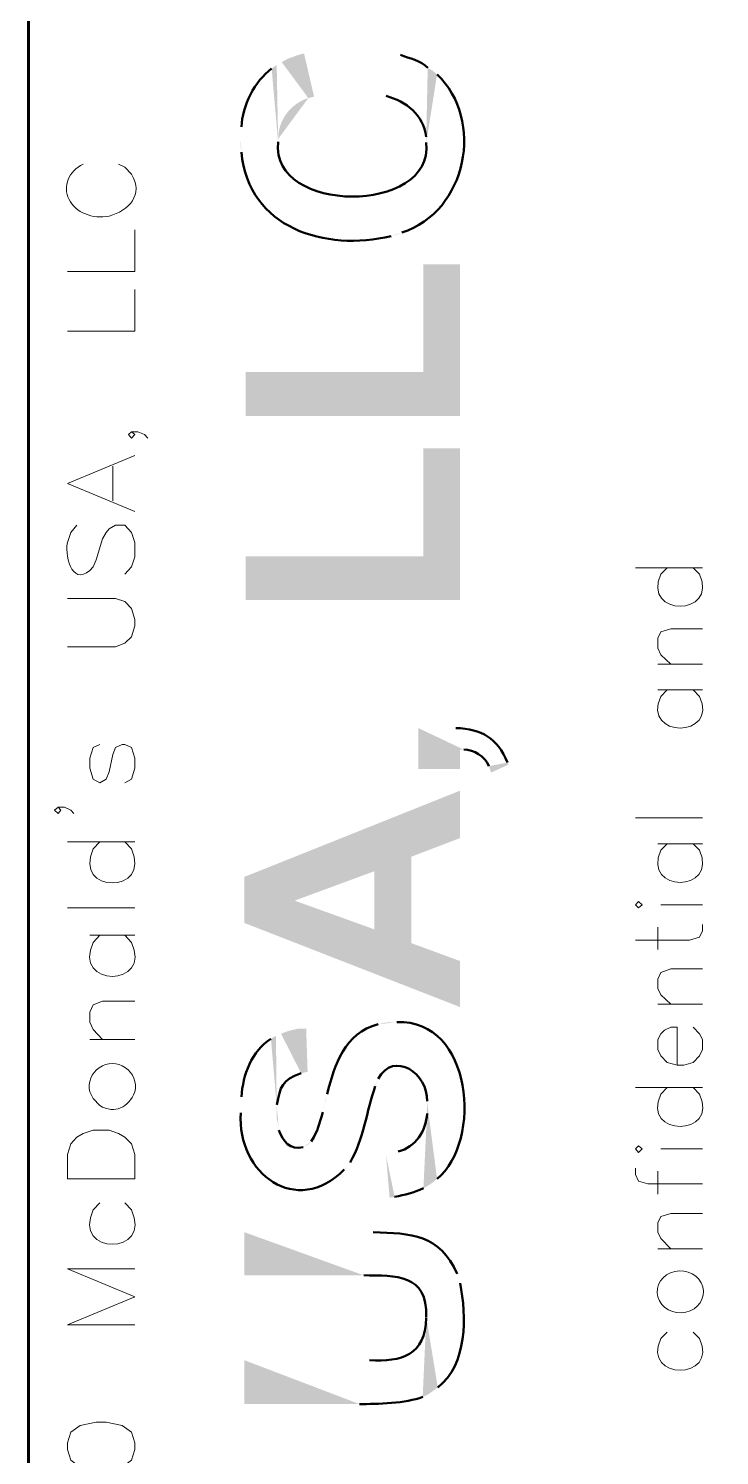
# Model space of a CAD drawing. Header units: inches. Extents: x 5 to 516, y -193 to 129.
# Drawn here: x 113.913 to 114.981, y -180.012 to -177.807 of the extents above; entities that cross this region are included whole.
import ezdxf

# ---------------------------------------------------------------- set-up
doc = ezdxf.new("R2010")
doc.units = ezdxf.units.IN
doc.header["$MEASUREMENT"] = 0
doc.layers.add('PDF8_Geometry', color=7, linetype='Continuous')
doc.layers.add('PDF8_Solid Fills', color=7, linetype='Continuous')

msp = doc.modelspace()

# ---------------------------------------------------------------- hatches: boundary and pattern name
at = {"layer": 'PDF8_Solid Fills', "transparency": 33554559}
h = msp.add_hatch(color=256, dxfattribs=at)
h.paths.add_polyline_path([(114.2966292, -177.8635607), (114.2988514, -177.9824496), (114.2988514, -177.9780051)], flags=0)
h.paths.add_polyline_path([(114.3455181, -177.9146718, 0.327164965), (114.2988514, -177.9780051)], flags=0)
h.paths.add_polyline_path([(114.3455181, -177.9146718), (114.3544069, -177.9124496), (114.3388514, -177.8457829), (114.3299625, -177.8480051), (114.3210736, -177.8513385), (114.3121847, -177.8546718), (114.3044069, -177.8591163)], flags=0)
h = msp.add_hatch(color=256, dxfattribs=at)
h.paths.add_polyline_path([(114.4577402, -177.9102266), (114.465518, -177.9113377)], flags=0)
h.paths.add_polyline_path([(114.5277402, -177.974671), (114.5277402, -177.9835599), (114.5299625, -177.8680044)], flags=0)
h.paths.add_polyline_path([(114.4877402, -177.8480044), (114.4777402, -177.844671)], flags=0)
h = msp.add_hatch(color=256, dxfattribs=at)
h.paths.add_polyline_path([(114.2410736, -177.9791161), (114.2410736, -177.9891161), (114.2421847, -177.998005)], flags=0)
h.paths.add_polyline_path([(114.4732958, -178.128005), (114.4821847, -178.1257828), (114.4899625, -178.1224494)], flags=0)
h.paths.add_polyline_path([(114.5444069, -177.878005), (114.5377403, -177.8724494), (114.5299625, -177.868005), (114.5277403, -177.9835605)], flags=0)
h.paths.add_polyline_path([(114.2988514, -177.9824494), (114.2966292, -177.8635605), (114.2888514, -177.8691161)], flags=0)
h.paths.add_polyline_path([(114.2421847, -177.9591161), (114.2410736, -177.9691161)], flags=0)
for points in [[(114.2488513, -178.3380051), (114.2488513, -178.4057829), (114.5799625, -178.4057829), (114.5799625, -178.1713384), (114.5232958, -178.1713384), (114.5232958, -178.3380051)], [(114.2488513, -178.6224493), (114.2488513, -178.6902271), (114.5799625, -178.6902271), (114.5799625, -178.4557826), (114.5232958, -178.4557826), (114.5232958, -178.6224493)], [(114.2466292, -179.1180051), (114.324407, -179.1546717), (114.4477403, -179.1091162), (114.4477403, -179.1991162), (114.504407, -179.0868939), (114.5799626, -179.0580051), (114.5799626, -178.9846717)], [(114.2466292, -179.1180051), (114.2466292, -179.1891162), (114.5799626, -179.3191162), (114.5799626, -179.2480051), (114.504407, -179.2202273), (114.504407, -179.0868939), (114.4477403, -179.1991162), (114.324407, -179.1546717)]]:
    msp.add_hatch(color=256, dxfattribs=at).paths.add_polyline_path(points)
h = msp.add_hatch(color=256, dxfattribs=at)
h.paths.add_polyline_path([(114.5155182, -178.8880042), (114.5155182, -178.9513376), (114.5799626, -178.9513376), (114.5799626, -178.9213376), (114.5855182, -178.9213376)], flags=0)
h.paths.add_polyline_path([(114.6244071, -178.9468931), (114.6277404, -178.9568931), (114.6544071, -178.9446709), (114.653296, -178.9413376)], flags=0)
h.paths.add_polyline_path([(114.573296, -178.8880042), (114.5621849, -178.8880042)], flags=0)
h = msp.add_hatch(color=256, dxfattribs=at)
h.paths.add_polyline_path([(114.2410736, -179.4802273), (114.2410736, -179.4824495)], flags=0)
h.paths.add_polyline_path([(114.4010736, -179.5702273), (114.4021847, -179.5702273), (114.4055181, -179.5646717), (114.4099625, -179.5591162)], flags=0)
h.paths.add_polyline_path([(114.4488514, -179.4413384), (114.4488514, -179.4391162), (114.4532958, -179.4302273)], flags=0)
h.paths.add_polyline_path([(114.5288514, -179.4646717), (114.5288514, -179.4746717), (114.5310736, -179.5946717), (114.5377403, -179.5902273), (114.5444069, -179.5846717)], flags=0)
h.paths.add_polyline_path([(114.4821847, -179.3424495), (114.4721847, -179.3424495), (114.4621847, -179.3435606), (114.4532958, -179.3457828)], flags=0)
h.paths.add_polyline_path([(114.3744069, -179.4535606), (114.3721847, -179.4646717), (114.3710736, -179.468005), (114.3677403, -179.4813384)], flags=0)
h.paths.add_polyline_path([(114.3499625, -179.5268939), (114.3455181, -179.5313384), (114.3377403, -179.5357828)], flags=0)
h.paths.add_polyline_path([(114.2999625, -179.5091162), (114.2988514, -179.5002273), (114.2966292, -179.4913384), (114.2966292, -179.4802273), (114.295518, -179.3635606), (114.2877403, -179.368005)], flags=0)
h.paths.add_polyline_path([(114.2421847, -179.458005), (114.2410736, -179.4691162)], flags=0)
h = msp.add_hatch(color=256, dxfattribs=at)
h.paths.add_polyline_path([(114.2955181, -179.3635608), (114.2966292, -179.4802275), (114.2966292, -179.4702275)], flags=0)
h.paths.add_polyline_path([(114.334407, -179.4213386), (114.344407, -179.4191164), (114.3421848, -179.3524497), (114.3299625, -179.3524497), (114.3199625, -179.3546719), (114.3121848, -179.3568941), (114.3032959, -179.3602275)], flags=0)
h = msp.add_hatch(color=256, dxfattribs=at)
h.paths.add_polyline_path([(114.465518, -179.5480046), (114.4710735, -179.6135601), (114.4788513, -179.612449)], flags=0)
h.paths.add_polyline_path([(114.5232958, -179.5991157), (114.5310735, -179.5946712), (114.5288513, -179.4746712), (114.5288513, -179.4835601)], flags=0)
h.paths.add_polyline_path([(114.4844069, -179.542449), (114.475518, -179.5457823)], flags=0)
h = msp.add_hatch(color=256, dxfattribs=at)
h.paths.add_polyline_path([(114.2466292, -179.6668931), (114.2466292, -179.7335598), (114.4310737, -179.7335598)], flags=0)
h.paths.add_polyline_path([(114.5277403, -179.7980043), (114.5299626, -179.9180043), (114.5455181, -179.9068932)], flags=0)
h.paths.add_polyline_path([(114.5799626, -179.745782), (114.5777403, -179.7380042), (114.5755181, -179.7313376)], flags=0)
h.paths.add_polyline_path([(114.4455181, -179.6668931), (114.4221848, -179.6668931)], flags=0)
h = msp.add_hatch(color=256, dxfattribs=at)
h.paths.add_polyline_path([(114.2466292, -179.8646708), (114.2466292, -179.9324486), (114.424407, -179.9324486)], flags=0)
h.paths.add_polyline_path([(114.5221848, -179.9213375), (114.5299626, -179.9180041), (114.5277403, -179.7980041), (114.5277403, -179.7991152)], flags=0)
h.paths.add_polyline_path([(114.4399626, -179.8646708), (114.4266292, -179.8646708)], flags=0)

# ---------------------------------------------------------------- linework, layer by layer
at = {"layer": 'PDF8_Geometry', "lineweight": 60}
msp.add_lwpolyline([(113.9132959, -162.1857821), (113.9132959, -192.1857845)], dxfattribs=at)
at = {"layer": 'PDF8_Geometry', "lineweight": 15}
for points in [[(114.0721847, -178.032449), (114.0621847, -178.0213379), (114.0521847, -178.0168935)], [(113.9732957, -178.1824491), (114.0777401, -178.1824491), (114.0777401, -178.1180046)], [(113.9732957, -178.2746709), (114.0777401, -178.2746709), (114.0777401, -178.2102265)], [(114.0721848, -178.430227), (114.0777403, -178.4346714), (114.0721848, -178.440227), (114.0677403, -178.4346714), (114.0721848, -178.430227), (114.0821848, -178.430227), (114.0921848, -178.4346714), (114.0977403, -178.440227)], [(114.0777404, -178.5535598), (113.9732959, -178.5102265), (114.0777404, -178.4668931)], [(114.0432959, -178.5368938), (114.0432959, -178.4835605)], [(113.9877404, -178.5746712), (113.9788515, -178.5857823), (113.9732959, -178.6013379)], [(114.0132959, -178.6391156), (114.0177404, -178.6280045), (114.0277404, -178.5957823), (114.0332959, -178.5857823), (114.0377404, -178.5802267), (114.0477404, -178.5746712), (114.0621848, -178.5746712), (114.0721848, -178.5857823), (114.0777404, -178.6013379), (114.0777404, -178.6235601), (114.0721848, -178.6391156), (114.0621848, -178.6502267)], [(114.8510737, -178.6402263), (114.954407, -178.6402263)], [(114.8999626, -178.6402263), (114.8899626, -178.6502263)], [(114.9499626, -178.6502263), (114.9399626, -178.6402263)], [(113.9732957, -178.7624492), (114.0477401, -178.7624492), (114.0621846, -178.7568937), (114.0721846, -178.7468937), (114.0777401, -178.730227), (114.0777401, -178.720227), (114.0721846, -178.7035604), (114.0621846, -178.6924492), (114.0477401, -178.6880048), (113.9732957, -178.6880048)], [(114.9055182, -178.789116), (114.8899626, -178.7746715), (114.8855182, -178.7646715), (114.8855182, -178.749116), (114.8899626, -178.739116), (114.9055182, -178.7346715), (114.9544071, -178.7346715)], [(114.8855182, -178.789116), (114.954407, -178.789116)], [(114.8855182, -178.8291155), (114.954407, -178.8291155)], [(114.8999626, -178.8291155), (114.8899626, -178.8391155)], [(114.9499626, -178.8391155), (114.9399626, -178.8291155)], [(114.0232959, -178.9135599), (114.0132959, -178.9180043), (114.0077403, -178.934671), (114.0077403, -178.9502265), (114.0132959, -178.9668932), (114.0232959, -178.9724488), (114.0332959, -178.9668932), (114.0377403, -178.9557821), (114.0432959, -178.9291154), (114.0477404, -178.9180043), (114.0577404, -178.9135599), (114.0621848, -178.9135599), (114.0721848, -178.9180043), (114.0777404, -178.934671), (114.0777404, -178.9502265), (114.0721848, -178.9668932), (114.0621848, -178.9724488)], [(113.9588513, -179.0102271), (113.9632957, -179.0146716), (113.9588513, -179.0202271), (113.9532957, -179.0146716), (113.9588513, -179.0102271), (113.9688513, -179.0102271), (113.9788513, -179.0146716), (113.9832957, -179.0202271)], [(114.8510737, -179.0268931), (114.954407, -179.0268931)], [(113.9732957, -179.0635606), (114.0777401, -179.0635606)], [(114.0232959, -179.0635606), (114.0132959, -179.0746717)], [(114.0721848, -179.0746717), (114.0621848, -179.0635606)], [(114.8855182, -179.0668938), (114.954407, -179.0668938)], [(114.8999626, -179.0668938), (114.8899626, -179.0768938)], [(114.9499626, -179.0768938), (114.9399626, -179.0668938)], [(113.9732957, -179.165782), (114.0777401, -179.165782)], [(114.8899624, -179.1613378), (114.9544069, -179.1613378)], [(114.8510737, -179.2157823), (114.934407, -179.2157823), (114.9499626, -179.2113378), (114.954407, -179.2013378), (114.954407, -179.1913378)], [(114.0077401, -179.2080048), (114.0777401, -179.2080048)], [(114.0232959, -179.2080048), (114.0132959, -179.2191159)], [(114.0721848, -179.2191159), (114.0621848, -179.2080048)], [(114.8855182, -179.2302272), (114.8855182, -179.1957828)], [(114.9055182, -179.3146717), (114.8899626, -179.3002272), (114.8855182, -179.2902272), (114.8855182, -179.2757828), (114.8899626, -179.2657828), (114.9055182, -179.2602272), (114.9544071, -179.2602272)], [(114.0277402, -179.3691161), (114.0132957, -179.3535606), (114.0077402, -179.3424495), (114.0077402, -179.3268939), (114.0132957, -179.3157828), (114.0277402, -179.3102273), (114.0777402, -179.3102273)], [(114.8855182, -179.3146717), (114.954407, -179.3146717)], [(114.0077401, -179.3691161), (114.0777401, -179.3691161)], [(114.9155181, -179.4091157), (114.9155181, -179.3502268), (114.9055181, -179.3502268), (114.8955181, -179.3546712), (114.8899625, -179.3602268), (114.8855181, -179.3691156), (114.8855181, -179.3846712), (114.8899625, -179.3946712), (114.8999625, -179.4046712), (114.9155181, -179.4091157), (114.9255181, -179.4091157), (114.9399625, -179.4046712), (114.9499625, -179.3946712), (114.954407, -179.3846712), (114.954407, -179.3691156), (114.9499625, -179.3602268), (114.9399625, -179.3502268)], [(114.8510737, -179.4435598), (114.954407, -179.4435598)], [(114.8999626, -179.4435598), (114.8899626, -179.4535598)], [(114.9499626, -179.4535598), (114.9399626, -179.4435598)], [(114.8899624, -179.538005), (114.9544069, -179.538005)], [(114.8510737, -179.5680049), (114.8510737, -179.5780049), (114.8555181, -179.5880049), (114.8699626, -179.5924493), (114.954407, -179.5924493)], [(114.8855182, -179.6080044), (114.8855182, -179.5724488)], [(114.0232959, -179.6213383), (114.0132959, -179.6324494)], [(114.0721848, -179.6324494), (114.0621848, -179.6213383)], [(114.9055182, -179.6924488), (114.8899626, -179.6768932), (114.8855182, -179.6668932), (114.8855182, -179.6524488), (114.8899626, -179.6424488), (114.9055182, -179.6380043), (114.9544071, -179.6380043)], [(114.8855182, -179.6924488), (114.954407, -179.6924488)], [(114.0777404, -179.8102274), (113.9732959, -179.8102274), (114.0777404, -179.7668941), (113.9732959, -179.7235608), (114.0777404, -179.7235608)], [(114.8999626, -179.8213381), (114.8899626, -179.8313381)], [(114.9499626, -179.8313381), (114.9399626, -179.8213381)]]:
    msp.add_lwpolyline(points, dxfattribs=at)
for points in [[(114.8555182, -179.165782), (114.8610738, -179.1613376), (114.8555182, -179.155782), (114.8510738, -179.1613376)], [(114.0777404, -179.5846709), (113.9732959, -179.5846709), (113.9732959, -179.5468931), (113.9788515, -179.5302264), (113.9877404, -179.5202264), (113.9977404, -179.5146709), (114.0132959, -179.5091153), (114.0377404, -179.5091153), (114.0521848, -179.5146709), (114.0621848, -179.5202264), (114.0721848, -179.5302264), (114.0777404, -179.5468931)], [(114.8555182, -179.5435603), (114.8610738, -179.5380047), (114.8555182, -179.5335603), (114.8510738, -179.5380047)], [(113.9732957, -180.0024498), (113.9788512, -180.0191164), (113.9932957, -180.0302275), (114.0177401, -180.034672), (114.0332957, -180.034672), (114.0577401, -180.0302275), (114.0721846, -180.0191164), (114.0777401, -180.0024498), (114.0777401, -179.9924498), (114.0721846, -179.9757831), (114.0577401, -179.9657831), (114.0332957, -179.9602275), (114.0177401, -179.9602275), (113.9932957, -179.9657831), (113.9788512, -179.9757831), (113.9732957, -179.9924498)]]:
    msp.add_lwpolyline(points, close=True, dxfattribs=at)
msp.add_lwpolyline([(114.0777401, -179.4502262, 1.248102618), (114.0077401, -179.4502262), (114.0132957, -179.4602262), (114.0232957, -179.4713373)], format="xyb", dxfattribs=at)
for centre, major_axis, ratio, start_param, end_param in [((114.0238087, -178.0548257), (-0.0519888, 0.0018822), 0.83598921, 5.267544253, 8.155359964), ((114.9201261, -179.7591158), (0.035649, 0), 0.9116516, 3.38329323, 9.666478538)]:
    msp.add_ellipse(centre, major_axis=major_axis, ratio=ratio, start_param=start_param, end_param=end_param, dxfattribs=at)
at = {"layer": 'PDF8_Geometry', "lineweight": 50}
for points in [[(114.5299625, -177.8680044), (114.5197773, -177.8570599), (114.501518, -177.8531896), (114.4877402, -177.8480044)], [(114.2888514, -177.8691161), (114.2627958, -177.888079), (114.2435736, -177.9266901), (114.2421847, -177.9591161)], [(114.4899625, -178.1224494), (114.5911847, -178.0898198), (114.6179625, -177.948542), (114.5444069, -177.878005)], [(114.465518, -177.9113377), (114.4976847, -177.9201896), (114.5226847, -177.9402266), (114.5277402, -177.974671)], [(114.2421847, -177.998005), (114.2527032, -178.1161346), (114.3721847, -178.1522828), (114.4732958, -178.128005)], [(114.5277403, -177.9835605), (114.539407, -178.0953753), (114.2862773, -178.0942828), (114.2988514, -177.9824494)], [(114.653296, -178.9413376), (114.637296, -178.9030598), (114.613796, -178.8894857), (114.573296, -178.8880042)], [(114.5855182, -178.9213376), (114.6013886, -178.9214116), (114.6183701, -178.9314487), (114.6244071, -178.9468931)], [(114.4532958, -179.3457828), (114.4007958, -179.3592828), (114.3867403, -179.4076161), (114.3744069, -179.4535606)], [(114.5444069, -179.5846717), (114.6153144, -179.5263199), (114.5990181, -179.337468), (114.4821847, -179.3424495)], [(114.2877403, -179.368005), (114.2578143, -179.3872643), (114.2442773, -179.4237087), (114.2421847, -179.458005)], [(114.4532958, -179.4302273), (114.4778884, -179.3851532), (114.5311107, -179.4224495), (114.5288514, -179.4646717)], [(114.2966292, -179.4702275), (114.3024811, -179.441209), (114.3043329, -179.4324682), (114.334407, -179.4213386)], [(114.4099625, -179.5591162), (114.4309255, -179.5228939), (114.4356477, -179.4802458), (114.4488514, -179.4413384)], [(114.2410736, -179.4824495), (114.2350551, -179.5770421), (114.3273329, -179.6443754), (114.4010736, -179.5702273)], [(114.3677403, -179.4813384), (114.361444, -179.5032273), (114.3615551, -179.5071347), (114.3499625, -179.5268939)], [(114.5288513, -179.4835601), (114.5274069, -179.5105971), (114.5112958, -179.5353194), (114.4844069, -179.542449)], [(114.3377403, -179.5357828), (114.3171477, -179.5407643), (114.3062218, -179.5263384), (114.2999625, -179.5091162)], [(114.4788513, -179.612449), (114.4948698, -179.6087453), (114.5083328, -179.606412), (114.5232958, -179.5991157)], [(114.5755181, -179.7313376), (114.548407, -179.669782), (114.5045552, -179.6688931), (114.4455181, -179.6668931)], [(114.4310737, -179.7335598), (114.4799996, -179.7341154), (114.5297403, -179.7308376), (114.5277403, -179.7980043)], [(114.5455181, -179.9068932), (114.5913144, -179.8719487), (114.5902959, -179.7965598), (114.5799626, -179.745782)], [(114.5277403, -179.7991152), (114.5262774, -179.8567819), (114.4897589, -179.8676523), (114.4399626, -179.8646708)], [(114.424407, -179.9324486), (114.4516107, -179.9325782), (114.4966292, -179.9315412), (114.5221848, -179.9213375)]]:
    msp.add_open_spline(points, degree=3, dxfattribs=at)
at = {"layer": 'PDF8_Geometry', "lineweight": 15}
for points in [[(114.0377403, -178.0968935), (114.0678514, -178.0893749), (114.0921477, -178.0633009), (114.0721847, -178.032449)], [(113.9732959, -178.6013379), (113.9689256, -178.6265971), (113.9829441, -178.6732638), (114.0132959, -178.6391156)], [(114.8899626, -178.6502263), (114.8606478, -178.716356), (114.9792959, -178.7165226), (114.9499626, -178.6502263)], [(114.8899626, -178.8391155), (114.8598144, -178.9043192), (114.9801292, -178.9044303), (114.9499626, -178.8391155)], [(114.0132959, -179.0746717), (113.9804811, -179.1447458), (114.1049996, -179.1447272), (114.0721848, -179.0746717)], [(114.8899626, -179.0768938), (114.8606478, -179.1430234), (114.9792959, -179.1431901), (114.9499626, -179.0768938)], [(114.0132959, -179.2191159), (113.9797033, -179.2892455), (114.1057774, -179.2892455), (114.0721848, -179.2191159)], [(114.0232957, -179.4713373), (114.0471846, -179.4848559), (114.0672216, -179.4744855), (114.0777401, -179.4502262)], [(114.8899626, -179.4535598), (114.8592774, -179.5202821), (114.9806478, -179.5203746), (114.9499626, -179.4535598)], [(114.0132959, -179.6324494), (113.9800366, -179.7033198), (114.1054441, -179.7033198), (114.0721848, -179.6324494)], [(114.8899626, -179.8313381), (114.8598144, -179.8965418), (114.9801292, -179.8966529), (114.9499626, -179.8313381)]]:
    msp.add_open_spline(points, degree=3, dxfattribs=at)

doc.saveas('drawing.dxf')
